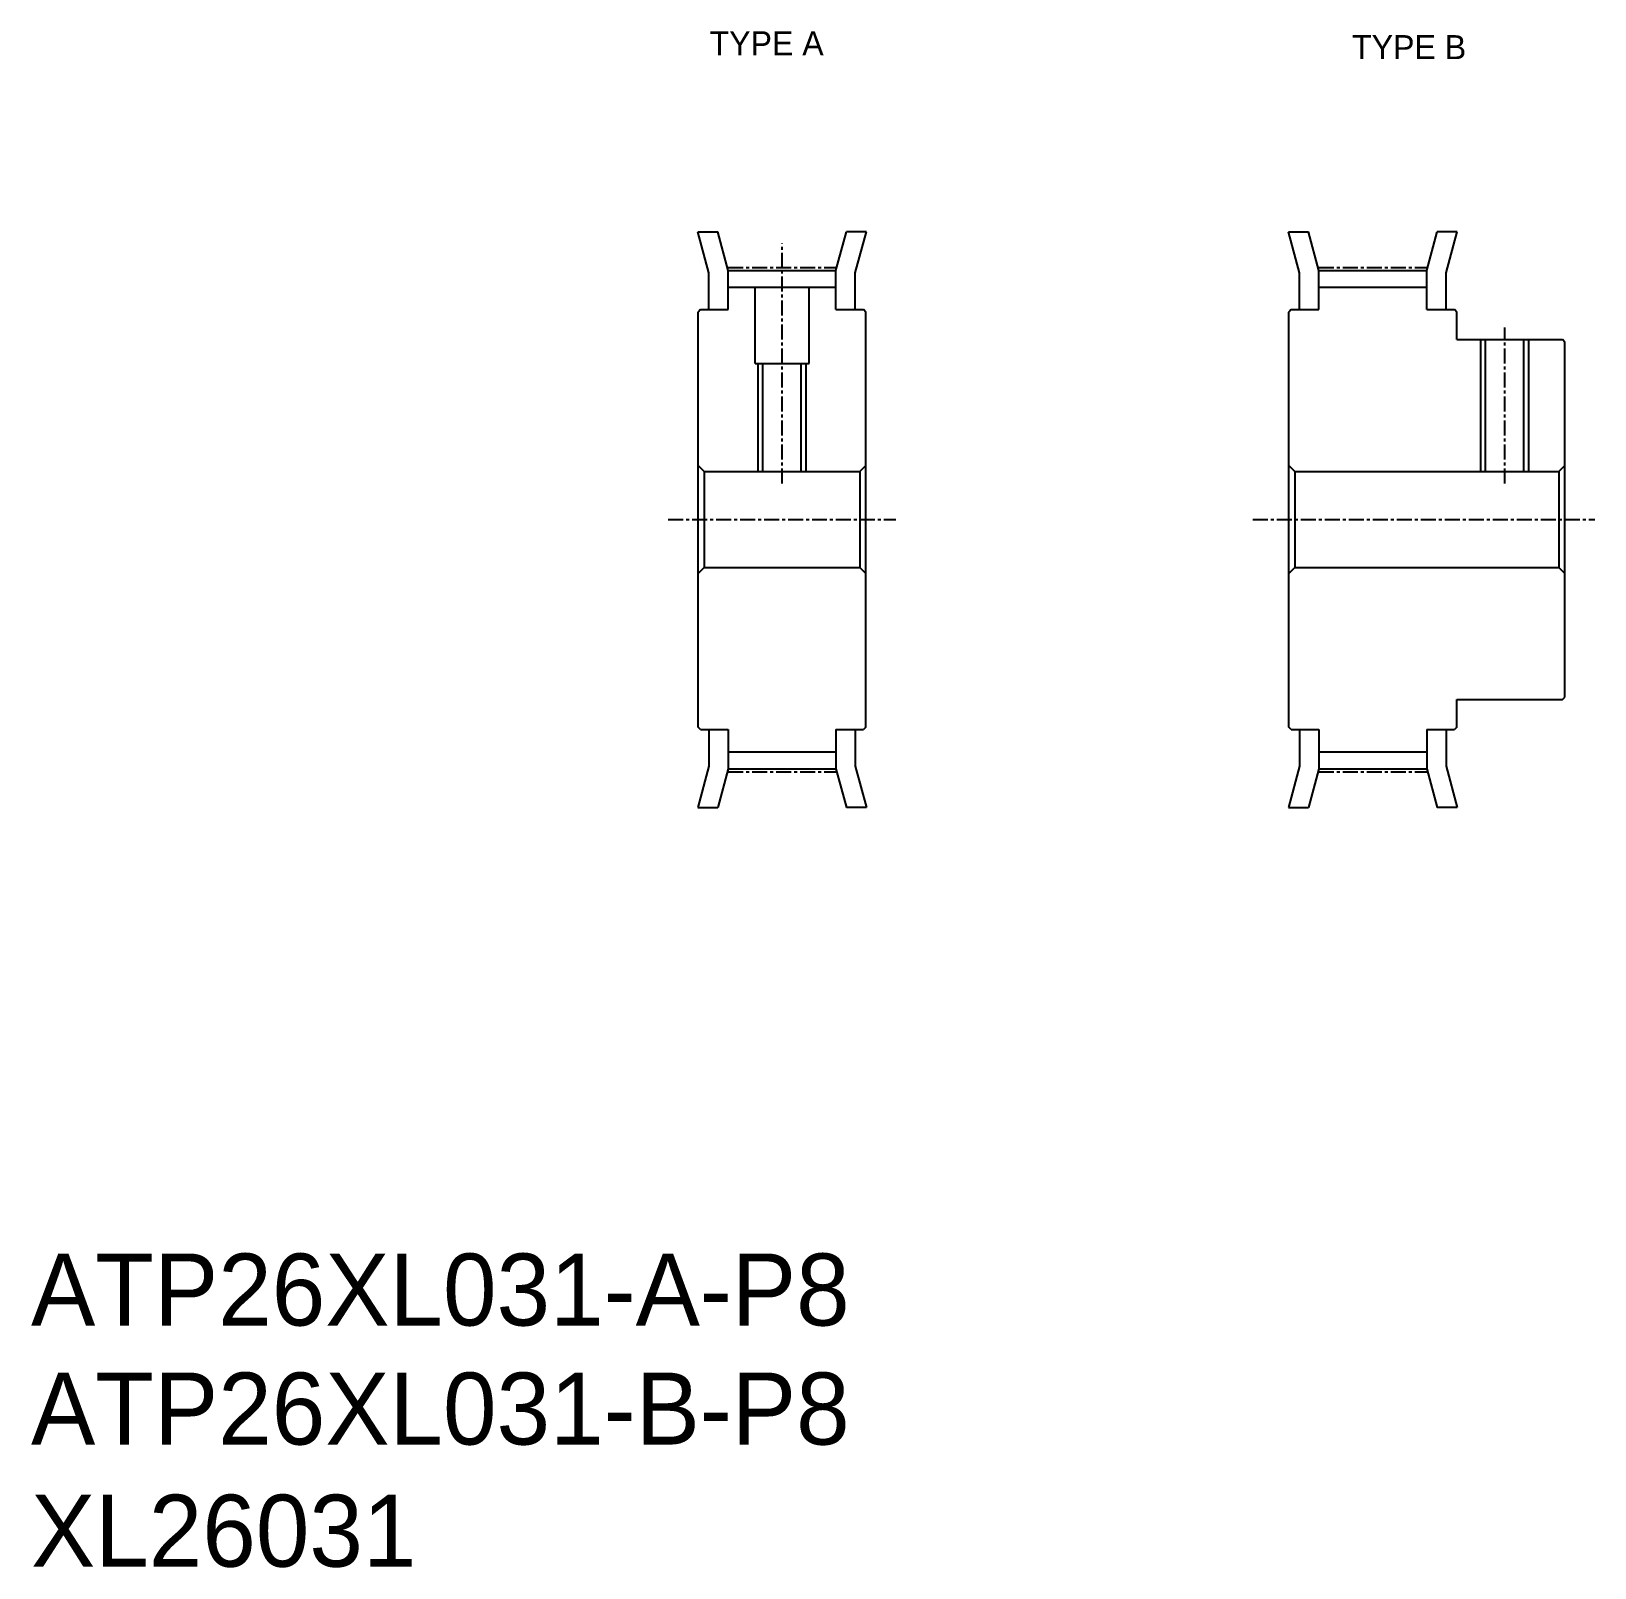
# Model space of a CAD drawing. Extents: x -286 to -156, y -61 to 67.
import ezdxf

# ---------------------------------------------------------------- set-up
doc = ezdxf.new("R2010")
doc.units = 0
doc.linetypes.add('CENTER', pattern=[2, 1.25, -0.25, 0.25, -0.25])
doc.layers.get('0').update_dxf_attribs({"linetype": 'CONTINUOUS'})
doc.layers.add('CENTER', color=1, linetype='CENTER')

msp = doc.modelspace()

# ---------------------------------------------------------------- linework, layer by layer
for p, q in [((-229.49, 47.02), (-230.41, 50.46)), ((-230.41, 50.46), (-228.75, 50.46)), ((-227.89, 47.23), (-228.75, 50.46)), ((-218.89, 47.23), (-218.02, 50.46)), ((-216.36, 50.46), (-218.02, 50.46)), ((-217.29, 47.02), (-216.36, 50.46)), ((-180.24, 47.02), (-181.17, 50.46)), ((-181.17, 50.46), (-179.51, 50.46)), ((-178.64, 47.23), (-179.51, 50.46)), ((-169.64, 47.23), (-168.78, 50.46)), ((-167.12, 50.46), (-168.78, 50.46)), ((-168.04, 47.02), (-167.12, 50.46)), ((-229.49, 43.96), (-229.49, 47.02)), ((-227.89, 47.23), (-218.89, 47.23)), ((-227.89, 43.96), (-227.89, 47.23)), ((-218.89, 43.96), (-218.89, 47.23)), ((-217.29, 43.96), (-217.29, 47.02)), ((-180.24, 43.96), (-180.24, 47.02)), ((-178.64, 47.23), (-169.64, 47.23)), ((-178.64, 43.96), (-178.64, 47.23)), ((-169.64, 43.96), (-169.64, 47.23)), ((-168.04, 43.96), (-168.04, 47.02)), ((-227.89, 45.83), (-218.89, 45.83)), ((-225.64, 39.46), (-225.64, 45.83)), ((-221.14, 39.46), (-221.14, 45.83)), ((-178.64, 45.83), (-169.64, 45.83)), ((-230.19, 43.96), (-230.39, 43.76)), ((-230.39, 9.16), (-230.39, 43.76)), ((-230.19, 43.96), (-227.89, 43.96)), ((-218.89, 43.96), (-216.59, 43.96)), ((-216.39, 43.76), (-216.59, 43.96)), ((-216.39, 9.16), (-216.39, 43.76)), ((-180.94, 43.96), (-181.14, 43.76)), ((-181.14, 9.16), (-181.14, 43.76)), ((-180.94, 43.96), (-178.64, 43.96)), ((-169.64, 43.96), (-167.34, 43.96)), ((-167.14, 43.76), (-167.34, 43.96)), ((-167.14, 41.46), (-167.14, 43.76)), ((-167.14, 41.46), (-158.34, 41.46)), ((-164.74, 30.46), (-164.74, 41.46)), ((-161.54, 30.46), (-161.54, 41.46)), ((-158.14, 41.26), (-158.34, 41.46)), ((-158.14, 11.66), (-158.14, 41.26)), ((-225.64, 39.46), (-221.14, 39.46)), ((-224.99, 30.46), (-224.99, 39.46)), ((-221.79, 30.46), (-221.79, 39.46)), ((-229.89, 30.46), (-230.39, 30.96)), ((-229.89, 30.46), (-229.89, 22.46)), ((-229.89, 30.46), (-216.89, 30.46)), ((-216.89, 30.46), (-216.39, 30.96)), ((-216.89, 30.46), (-216.89, 22.46)), ((-180.64, 30.46), (-181.14, 30.96)), ((-180.64, 30.46), (-180.64, 22.46)), ((-180.64, 30.46), (-158.64, 30.46)), ((-158.64, 30.46), (-158.14, 30.96)), ((-158.64, 30.46), (-158.64, 22.46)), ((-230.39, 21.96), (-229.89, 22.46)), ((-229.89, 22.46), (-216.89, 22.46)), ((-216.39, 21.96), (-216.89, 22.46)), ((-181.14, 21.96), (-180.64, 22.46)), ((-180.64, 22.46), (-158.64, 22.46)), ((-158.14, 21.96), (-158.64, 22.46)), ((-167.14, 11.46), (-158.34, 11.46)), ((-167.14, 9.16), (-167.14, 11.46)), ((-158.34, 11.46), (-158.14, 11.66)), ((-230.19, 8.96), (-230.39, 9.16)), ((-216.39, 9.16), (-216.59, 8.96)), ((-180.94, 8.96), (-181.14, 9.16)), ((-167.14, 9.16), (-167.34, 8.96)), ((-230.19, 8.96), (-227.89, 8.96)), ((-229.49, 8.96), (-229.49, 5.91)), ((-227.89, 8.96), (-227.89, 5.7)), ((-218.89, 8.96), (-218.89, 5.7)), ((-218.89, 8.96), (-216.59, 8.96)), ((-217.29, 8.96), (-217.29, 5.91)), ((-180.94, 8.96), (-178.64, 8.96)), ((-180.24, 8.96), (-180.24, 5.91)), ((-178.64, 8.96), (-178.64, 5.7)), ((-169.64, 8.96), (-167.34, 8.96)), ((-169.64, 8.96), (-169.64, 5.7)), ((-168.04, 8.96), (-168.04, 5.91)), ((-227.89, 7.1), (-218.89, 7.1)), ((-178.64, 7.1), (-169.64, 7.1)), ((-229.49, 5.91), (-230.41, 2.46)), ((-227.89, 5.7), (-228.75, 2.46)), ((-227.89, 5.7), (-218.89, 5.7)), ((-218.89, 5.7), (-218.02, 2.46)), ((-217.29, 5.91), (-216.36, 2.46)), ((-180.24, 5.91), (-181.17, 2.46)), ((-178.64, 5.7), (-179.51, 2.46)), ((-178.64, 5.7), (-169.64, 5.7)), ((-169.64, 5.7), (-168.78, 2.46)), ((-168.04, 5.91), (-167.12, 2.46)), ((-230.41, 2.46), (-228.75, 2.46)), ((-216.36, 2.46), (-218.02, 2.46)), ((-181.17, 2.46), (-179.51, 2.46)), ((-167.12, 2.46), (-168.78, 2.46))]:
    msp.add_line(p, q)
at = {"color": 3}
for p, q in [((-165.14, 30.46), (-165.14, 41.46)), ((-161.14, 30.46), (-161.14, 41.46)), ((-225.39, 30.46), (-225.39, 39.46)), ((-221.39, 30.46), (-221.39, 39.46))]:
    msp.add_line(p, q, dxfattribs=at)
at = {"layer": 'CENTER', "color": 1, "linetype": 'CENTER'}
for p, q in [((-223.39, 29.46), (-223.39, 49.48)), ((-227.89, 47.48), (-218.89, 47.48)), ((-178.64, 47.48), (-169.64, 47.48)), ((-163.14, 29.46), (-163.14, 42.46)), ((-232.89, 26.46), (-213.89, 26.46)), ((-184.14, 26.46), (-155.64, 26.46)), ((-227.89, 5.44), (-218.89, 5.44)), ((-178.64, 5.44), (-169.64, 5.44))]:
    msp.add_line(p, q, dxfattribs=at)

# ---------------------------------------------------------------- texts
for s, p in [('TYPE A', (-229.43, 65.16)), ('TYPE B', (-175.87, 64.84))]:
    msp.add_text(s, height=2).set_placement(p)
at = {"color": 7, "linetype": 'CONTINUOUS'}
for s, p in [('ATP26XL031-A-P8', (-285.99, -40.71)), ('ATP26XL031-B-P8', (-285.99, -50.63)), ('XL26031', (-285.99, -60.81))]:
    msp.add_text(s, height=6, dxfattribs=at).set_placement(p)

doc.saveas('drawing.dxf')
